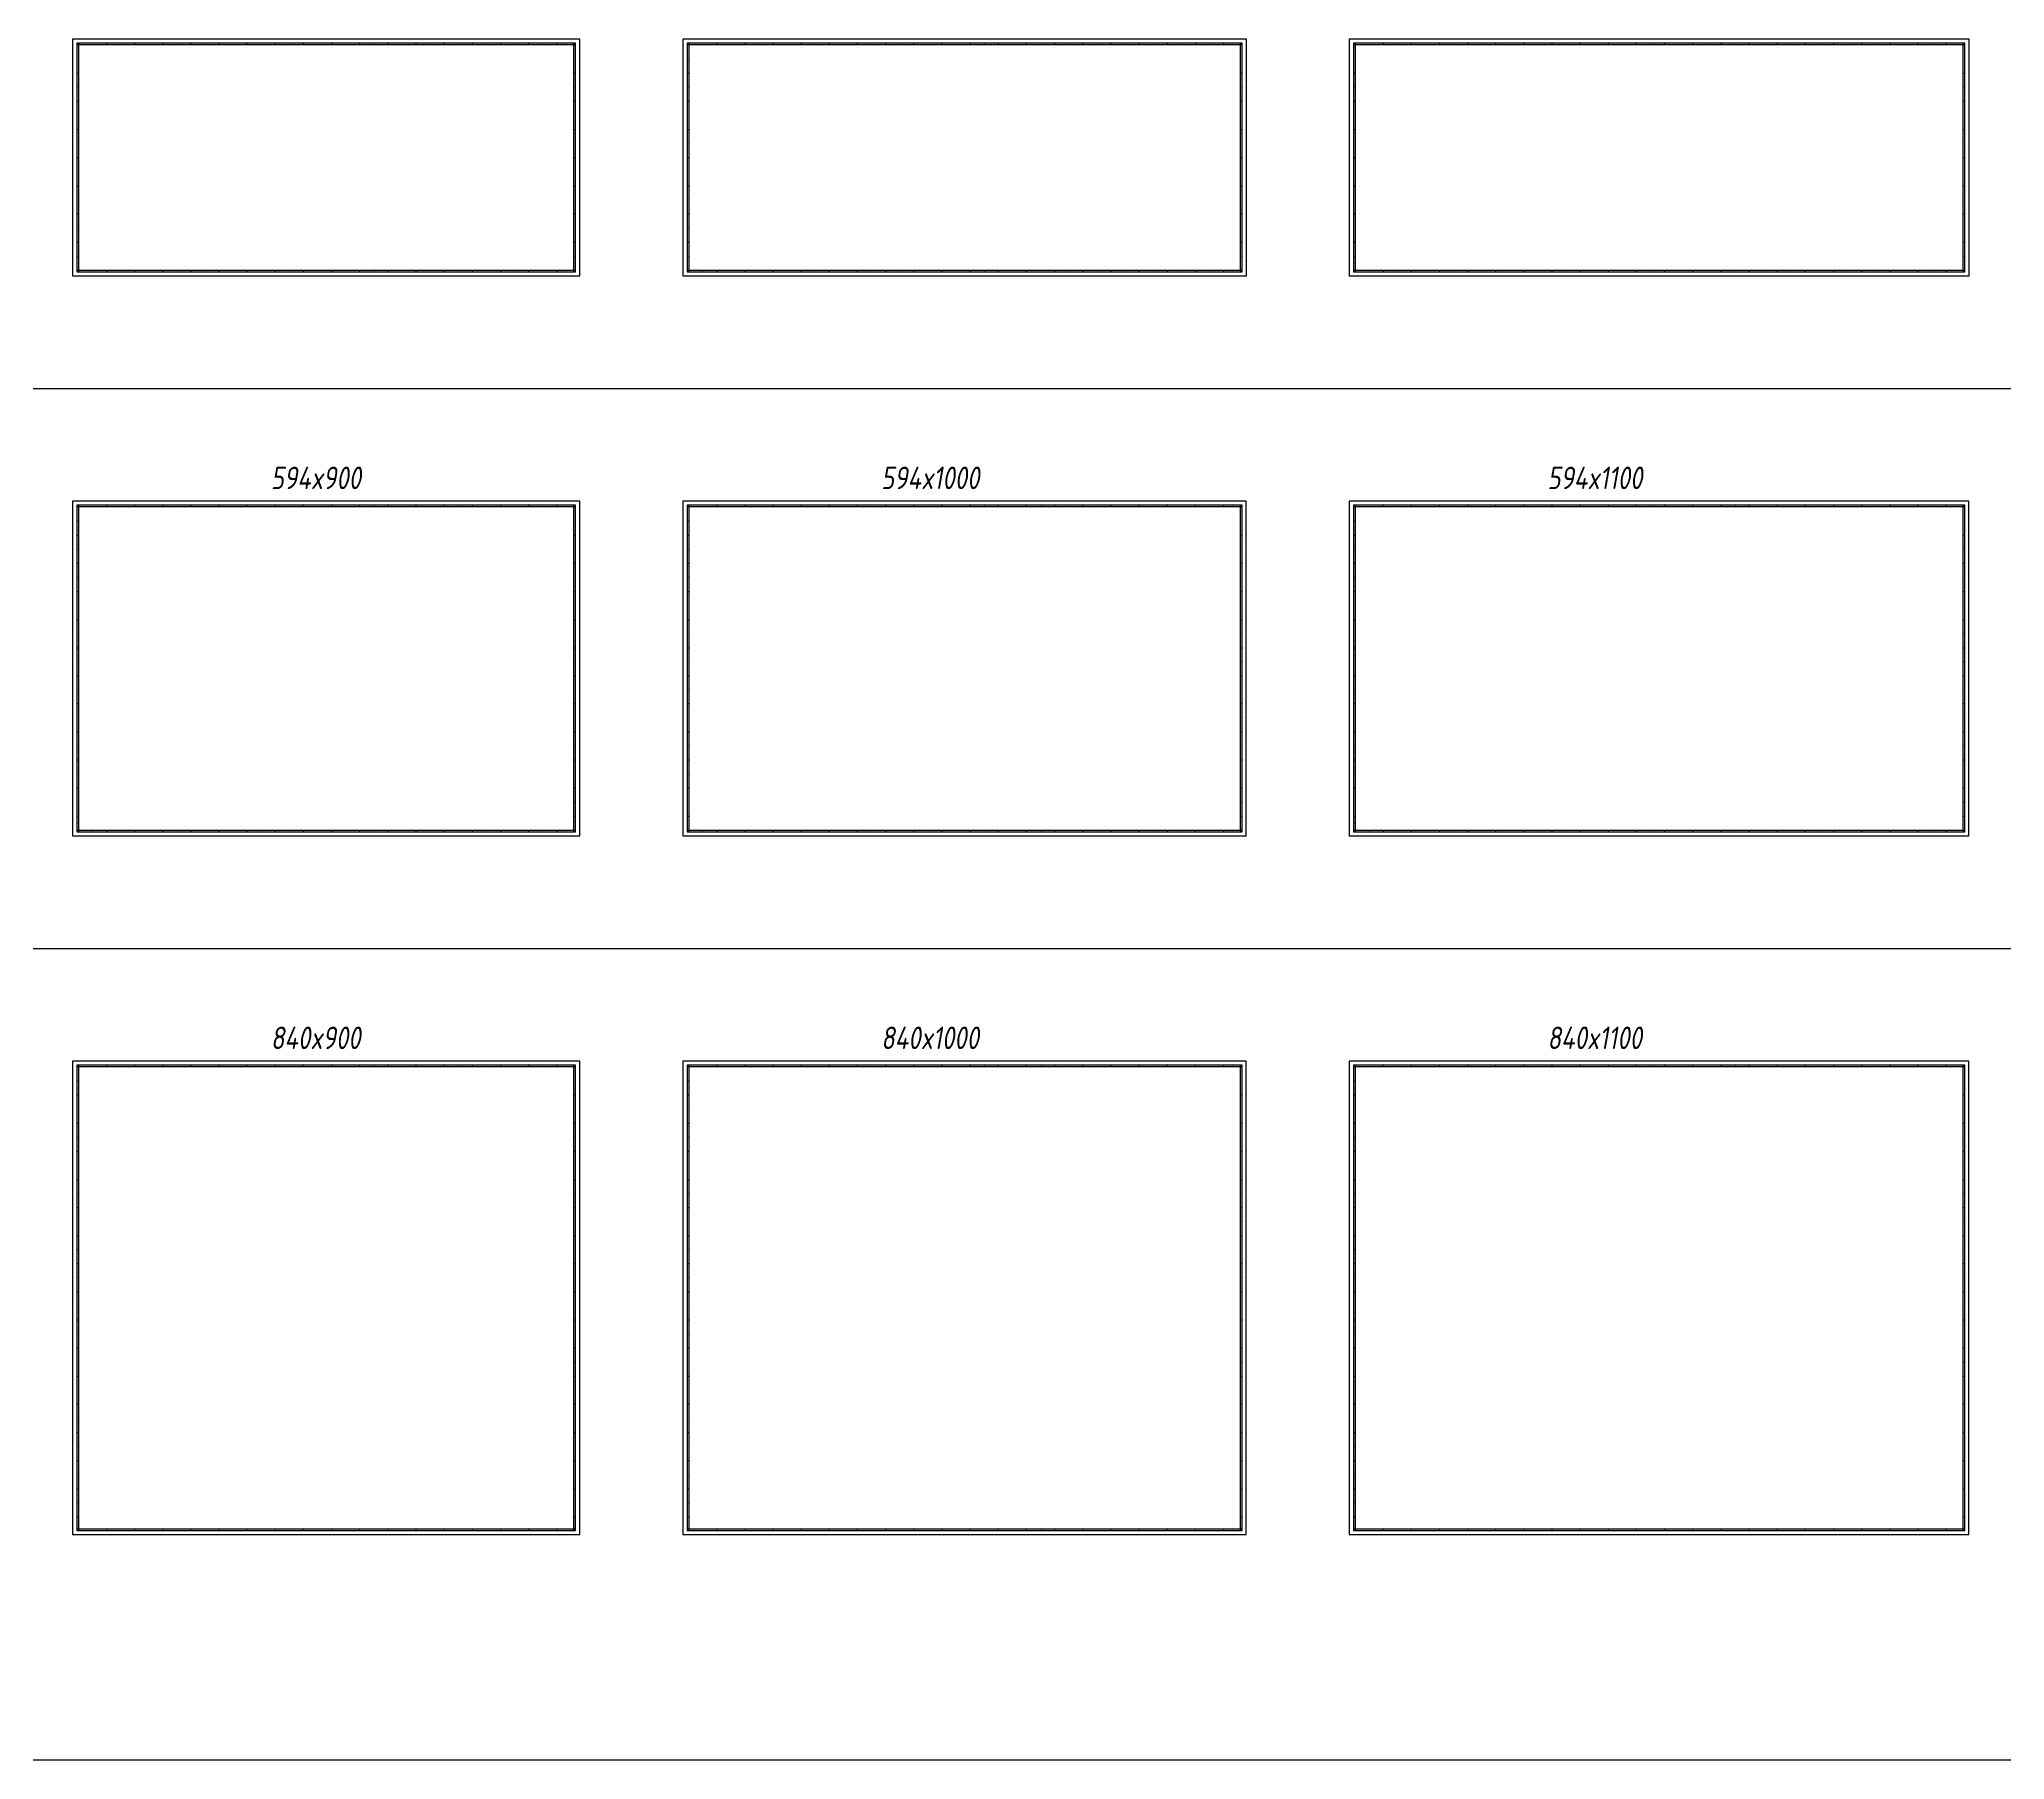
# Paper-space layout 'Layout1' of a CAD drawing. Extents: x 1062 to 21562, y 6 to 13651.
# Drawn here: x 7223 to 10712, y 8006 to 11060 of the extents above; entities that cross this region are included whole.
import ezdxf
from ezdxf.enums import TextEntityAlignment as Align

# ---------------------------------------------------------------- set-up
doc = ezdxf.new("R2010")
doc.units = 0
doc.header["$MEASUREMENT"] = 0
for name, color, linetype in [('FS_CIENKA', 4, 'Continuous'), ('FS_Opis', 6, 'Continuous'), ('FS_RAMKA', 7, 'Continuous')]:
    doc.layers.add(name, color=color, linetype=linetype)
doc.styles.add('KB 1_200', font='isocpeur.ttf', dxfattribs={"width": 0.8, "height": 48})
doc.styles.add('KB tabelka 21', font='isocpeur.ttf', dxfattribs={"height": 15})

# ---------------------------------------------------------------- blocks, each defined once
blk = doc.blocks.new('-RAMKA_420x900')
at = {"layer": 'FS_RAMKA', "color": 5}
for p, q in [((4425, 2015), (0, 2015)), ((15, 2030), (15, 0)), ((265, 2015), (265, 2030)), ((515, 2015), (515, 2030)), ((765, 2015), (765, 2030)), ((1015, 2015), (1015, 2030)), ((1262.5, 2015), (1262.5, 2030)), ((1512.5, 2015), (1512.5, 2030)), ((1762.5, 2015), (1762.5, 2030)), ((2012.5, 2015), (2012.5, 2030)), ((2262.5, 2015), (2262.5, 2030)), ((2512.5, 2015), (2512.5, 2030)), ((2762.5, 2015), (2762.5, 2030)), ((3012.5, 2015), (3012.5, 2030)), ((3262.5, 2015), (3262.5, 2030)), ((3512.5, 2015), (3512.5, 2030)), ((3762.5, 2015), (3762.5, 2030)), ((4012.5, 2015), (4012.5, 2030)), ((4262.5, 2015), (4262.5, 2030)), ((4410, 0), (4410, 2030)), ((0, 1765), (15, 1765)), ((4410, 1765), (4425, 1765)), ((0, 1515), (15, 1515)), ((4410, 1515), (4425, 1515)), ((0, 1265), (15, 1265)), ((4410, 1265), (4425, 1265)), ((0, 1015), (15, 1015)), ((4410, 1015), (4425, 1015)), ((0, 765), (15, 765)), ((4410, 765), (4425, 765)), ((0, 515), (15, 515)), ((4410, 515), (4425, 515)), ((0, 265), (15, 265)), ((4410, 265), (4425, 265)), ((0, 15), (4425, 15)), ((265, 0), (265, 15)), ((515, 0), (515, 15)), ((765, 0), (765, 15)), ((1015, 0), (1015, 15)), ((1262.5, 0), (1262.5, 15)), ((1512.5, 0), (1512.5, 15)), ((1762.5, 0), (1762.5, 15)), ((2012.5, 0), (2012.5, 15)), ((2262.5, 0), (2262.5, 15)), ((2512.5, 0), (2512.5, 15)), ((2762.5, 0), (2762.5, 15)), ((3012.5, 0), (3012.5, 15)), ((3262.5, 0), (3262.5, 15)), ((3512.5, 0), (3512.5, 15)), ((3762.5, 0), (3762.5, 15)), ((4012.5, 0), (4012.5, 15)), ((4262.5, 0), (4262.5, 15))]:
    blk.add_line(p, q, dxfattribs=at)
at = {"layer": 'FS_RAMKA'}
blk.add_lwpolyline([(-37.5, 2065), (-37.5, -35), (4462.5, -35), (4462.5, 2065)], close=True, dxfattribs=at)
at = {"layer": 'FS_RAMKA', "color": 5}
blk.add_lwpolyline([(0, 2030), (0, 0), (4425, 0), (4425, 2030)], close=True, dxfattribs=at)
at = {"layer": 'FS_RAMKA', "color": 5, "style": 'KB tabelka 21'}
for s, p in [('A', (140, 2022.5)), ('B', (390, 2022.5)), ('C', (640, 2022.5)), ('D', (890, 2022.5)), ('E', (1137.5, 2022.5)), ('F', (1387.5, 2022.5)), ('G', (1637.5, 2022.5)), ('H', (1887.5, 2022.5)), ('I', (2137.5, 2022.5)), ('J', (2387.5, 2022.5)), ('K', (2637.5, 2022.5)), ('L', (2887.5, 2022.5)), ('M', (3137.5, 2022.5)), ('N', (3387.5, 2022.5)), ('O', (3637.5, 2022.5)), ('P', (3887.5, 2022.5)), ('Q', (4137.5, 2022.5)), ('R', (4336.2, 2022.5)), ('1', (7.5, 1890)), ('1', (4417.5, 1890)), ('2', (7.5, 1640)), ('2', (4417.5, 1640)), ('3', (7.5, 1390)), ('3', (4417.5, 1390)), ('4', (7.5, 1140)), ('4', (4417.5, 1140)), ('5', (7.5, 890)), ('5', (4417.5, 890)), ('5', (7.5, 640)), ('6', (7.5, 640)), ('5', (4417.5, 640)), ('6', (4417.5, 640)), ('7', (7.5, 390)), ('7', (4417.5, 390)), ('8', (7.5, 140)), ('A', (140, 7.5)), ('B', (390, 7.5)), ('C', (640, 7.5)), ('D', (890, 7.5)), ('E', (1137.5, 7.5)), ('F', (1387.5, 7.5)), ('G', (1637.5, 7.5)), ('H', (1887.5, 7.5)), ('I', (2137.5, 7.5)), ('J', (2387.5, 7.5)), ('K', (2637.5, 7.5)), ('L', (2887.5, 7.5)), ('M', (3137.5, 7.5)), ('N', (3387.5, 7.5)), ('O', (3637.5, 7.5)), ('P', (3887.5, 7.5)), ('Q', (4137.5, 7.5)), ('R', (4336.2, 7.5)), ('8', (4417.5, 140))]:
    blk.add_text(s, height=8, dxfattribs=at).set_placement(p, align=Align.MIDDLE_CENTER)
blk = doc.blocks.new('-RAMKA_420x1000')
at = {"layer": 'FS_RAMKA', "color": 5}
for p, q in [((4925, 2015), (0, 2015)), ((15, 2030), (15, 0)), ((265, 2015), (265, 2030)), ((515, 2015), (515, 2030)), ((765, 2015), (765, 2030)), ((1015, 2015), (1015, 2030)), ((1262.5, 2015), (1262.5, 2030)), ((1512.5, 2015), (1512.5, 2030)), ((1762.5, 2015), (1762.5, 2030)), ((2012.5, 2015), (2012.5, 2030)), ((2262.5, 2015), (2262.5, 2030)), ((2512.5, 2015), (2512.5, 2030)), ((2762.5, 2015), (2762.5, 2030)), ((3012.5, 2015), (3012.5, 2030)), ((3262.5, 2015), (3262.5, 2030)), ((3512.5, 2015), (3512.5, 2030)), ((3762.5, 2015), (3762.5, 2030)), ((4012.5, 2015), (4012.5, 2030)), ((4262.5, 2015), (4262.5, 2030)), ((4512.5, 2015), (4512.5, 2030)), ((4762.5, 2015), (4762.5, 2030)), ((4910, 0), (4910, 2030)), ((0, 1765), (15, 1765)), ((4910, 1765), (4925, 1765)), ((0, 1515), (15, 1515)), ((4910, 1515), (4925, 1515)), ((0, 1265), (15, 1265)), ((4910, 1265), (4925, 1265)), ((0, 1015), (15, 1015)), ((4910, 1015), (4925, 1015)), ((0, 765), (15, 765)), ((4910, 765), (4925, 765)), ((0, 515), (15, 515)), ((4910, 515), (4925, 515)), ((0, 265), (15, 265)), ((4910, 265), (4925, 265)), ((0, 15), (4925, 15)), ((265, 0), (265, 15)), ((515, 0), (515, 15)), ((765, 0), (765, 15)), ((1015, 0), (1015, 15)), ((1262.5, 0), (1262.5, 15)), ((1512.5, 0), (1512.5, 15)), ((1762.5, 0), (1762.5, 15)), ((2012.5, 0), (2012.5, 15)), ((2262.5, 0), (2262.5, 15)), ((2512.5, 0), (2512.5, 15)), ((2762.5, 0), (2762.5, 15)), ((3012.5, 0), (3012.5, 15)), ((3262.5, 0), (3262.5, 15)), ((3512.5, 0), (3512.5, 15)), ((3762.5, 0), (3762.5, 15)), ((4012.5, 0), (4012.5, 15)), ((4262.5, 0), (4262.5, 15)), ((4512.5, 0), (4512.5, 15)), ((4762.5, 0), (4762.5, 15))]:
    blk.add_line(p, q, dxfattribs=at)
at = {"layer": 'FS_RAMKA'}
blk.add_lwpolyline([(-37.5, 2065), (-37.5, -35), (4962.5, -35), (4962.5, 2065)], close=True, dxfattribs=at)
at = {"layer": 'FS_RAMKA', "color": 5}
blk.add_lwpolyline([(0, 2030), (0, 0), (4925, 0), (4925, 2030)], close=True, dxfattribs=at)
at = {"layer": 'FS_RAMKA', "color": 5, "style": 'KB tabelka 21'}
for s, p in [('A', (140, 2022.5)), ('B', (390, 2022.5)), ('C', (640, 2022.5)), ('D', (890, 2022.5)), ('E', (1137.5, 2022.5)), ('F', (1387.5, 2022.5)), ('G', (1637.5, 2022.5)), ('H', (1887.5, 2022.5)), ('I', (2137.5, 2022.5)), ('J', (2387.5, 2022.5)), ('K', (2637.5, 2022.5)), ('L', (2887.5, 2022.5)), ('M', (3137.5, 2022.5)), ('N', (3387.5, 2022.5)), ('O', (3637.5, 2022.5)), ('P', (3887.5, 2022.5)), ('Q', (4137.5, 2022.5)), ('R', (4387.5, 2022.5)), ('S', (4637.5, 2022.5)), ('T', (4836.2, 2022.5)), ('1', (7.5, 1890)), ('1', (4917.5, 1890)), ('2', (7.5, 1640)), ('2', (4917.5, 1640)), ('3', (7.5, 1390)), ('3', (4917.5, 1390)), ('4', (7.5, 1140)), ('4', (4917.5, 1140)), ('5', (7.5, 890)), ('5', (4917.5, 890)), ('5', (7.5, 640)), ('6', (7.5, 640)), ('5', (4917.5, 640)), ('6', (4917.5, 640)), ('7', (7.5, 390)), ('7', (4917.5, 390)), ('8', (7.5, 140)), ('A', (140, 7.5)), ('B', (390, 7.5)), ('C', (640, 7.5)), ('D', (890, 7.5)), ('E', (1137.5, 7.5)), ('F', (1387.5, 7.5)), ('G', (1637.5, 7.5)), ('H', (1887.5, 7.5)), ('I', (2137.5, 7.5)), ('J', (2387.5, 7.5)), ('K', (2637.5, 7.5)), ('L', (2887.5, 7.5)), ('M', (3137.5, 7.5)), ('N', (3387.5, 7.5)), ('O', (3637.5, 7.5)), ('P', (3887.5, 7.5)), ('Q', (4137.5, 7.5)), ('R', (4387.5, 7.5)), ('S', (4637.5, 7.5)), ('T', (4836.2, 7.5)), ('8', (4917.5, 140))]:
    blk.add_text(s, height=8, dxfattribs=at).set_placement(p, align=Align.MIDDLE_CENTER)
blk = doc.blocks.new('-RAMKA_420x1100')
at = {"layer": 'FS_RAMKA', "color": 5}
for p, q in [((5425, 2015), (0, 2015)), ((15, 2030), (15, 0)), ((265, 2015), (265, 2030)), ((515, 2015), (515, 2030)), ((765, 2015), (765, 2030)), ((1015, 2015), (1015, 2030)), ((1262.5, 2015), (1262.5, 2030)), ((1512.5, 2015), (1512.5, 2030)), ((1762.5, 2015), (1762.5, 2030)), ((2012.5, 2015), (2012.5, 2030)), ((2262.5, 2015), (2262.5, 2030)), ((2512.5, 2015), (2512.5, 2030)), ((2762.5, 2015), (2762.5, 2030)), ((3012.5, 2015), (3012.5, 2030)), ((3262.5, 2015), (3262.5, 2030)), ((3512.5, 2015), (3512.5, 2030)), ((3762.5, 2015), (3762.5, 2030)), ((4012.5, 2015), (4012.5, 2030)), ((4262.5, 2015), (4262.5, 2030)), ((4512.5, 2015), (4512.5, 2030)), ((4762.5, 2015), (4762.5, 2030)), ((5012.5, 2015), (5012.5, 2030)), ((5262.5, 2015), (5262.5, 2030)), ((5410, 0), (5410, 2030)), ((0, 1765), (15, 1765)), ((5410, 1765), (5425, 1765)), ((0, 1515), (15, 1515)), ((5410, 1515), (5425, 1515)), ((0, 1265), (15, 1265)), ((5410, 1265), (5425, 1265)), ((0, 1015), (15, 1015)), ((5410, 1015), (5425, 1015)), ((0, 765), (15, 765)), ((5410, 765), (5425, 765)), ((0, 515), (15, 515)), ((5410, 515), (5425, 515)), ((0, 265), (15, 265)), ((5410, 265), (5425, 265)), ((0, 15), (5425, 15)), ((265, 0), (265, 15)), ((515, 0), (515, 15)), ((765, 0), (765, 15)), ((1015, 0), (1015, 15)), ((1262.5, 0), (1262.5, 15)), ((1512.5, 0), (1512.5, 15)), ((1762.5, 0), (1762.5, 15)), ((2012.5, 0), (2012.5, 15)), ((2262.5, 0), (2262.5, 15)), ((2512.5, 0), (2512.5, 15)), ((2762.5, 0), (2762.5, 15)), ((3012.5, 0), (3012.5, 15)), ((3262.5, 0), (3262.5, 15)), ((3512.5, 0), (3512.5, 15)), ((3762.5, 0), (3762.5, 15)), ((4012.5, 0), (4012.5, 15)), ((4262.5, 0), (4262.5, 15)), ((4512.5, 0), (4512.5, 15)), ((4762.5, 0), (4762.5, 15)), ((5012.5, 0), (5012.5, 15)), ((5262.5, 0), (5262.5, 15))]:
    blk.add_line(p, q, dxfattribs=at)
at = {"layer": 'FS_RAMKA'}
blk.add_lwpolyline([(-37.5, 2065), (-37.5, -35), (5462.5, -35), (5462.5, 2065)], close=True, dxfattribs=at)
at = {"layer": 'FS_RAMKA', "color": 5}
blk.add_lwpolyline([(0, 2030), (0, 0), (5425, 0), (5425, 2030)], close=True, dxfattribs=at)
at = {"layer": 'FS_RAMKA', "color": 5, "style": 'KB tabelka 21'}
for s, p in [('A', (140, 2022.5)), ('B', (390, 2022.5)), ('C', (640, 2022.5)), ('D', (890, 2022.5)), ('E', (1137.5, 2022.5)), ('F', (1387.5, 2022.5)), ('G', (1637.5, 2022.5)), ('H', (1887.5, 2022.5)), ('I', (2137.5, 2022.5)), ('J', (2387.5, 2022.5)), ('K', (2637.5, 2022.5)), ('L', (2887.5, 2022.5)), ('M', (3137.5, 2022.5)), ('N', (3387.5, 2022.5)), ('O', (3637.5, 2022.5)), ('P', (3887.5, 2022.5)), ('Q', (4137.5, 2022.5)), ('R', (4387.5, 2022.5)), ('S', (4637.5, 2022.5)), ('T', (4887.5, 2022.5)), ('U', (5137.5, 2022.5)), ('V', (5336.2, 2022.5)), ('1', (7.5, 1890)), ('1', (5417.5, 1890)), ('2', (7.5, 1640)), ('2', (5417.5, 1640)), ('3', (7.5, 1390)), ('3', (5417.5, 1390)), ('4', (7.5, 1140)), ('4', (5417.5, 1140)), ('5', (7.5, 890)), ('5', (5417.5, 890)), ('5', (7.5, 640)), ('6', (7.5, 640)), ('5', (5417.5, 640)), ('6', (5417.5, 640)), ('7', (7.5, 390)), ('7', (5417.5, 390)), ('8', (7.5, 140)), ('A', (140, 7.5)), ('B', (390, 7.5)), ('C', (640, 7.5)), ('D', (890, 7.5)), ('E', (1137.5, 7.5)), ('F', (1387.5, 7.5)), ('G', (1637.5, 7.5)), ('H', (1887.5, 7.5)), ('I', (2137.5, 7.5)), ('J', (2387.5, 7.5)), ('K', (2637.5, 7.5)), ('L', (2887.5, 7.5)), ('M', (3137.5, 7.5)), ('N', (3387.5, 7.5)), ('O', (3637.5, 7.5)), ('P', (3887.5, 7.5)), ('Q', (4137.5, 7.5)), ('R', (4387.5, 7.5)), ('S', (4637.5, 7.5)), ('T', (4887.5, 7.5)), ('U', (5137.5, 7.5)), ('V', (5336.2, 7.5)), ('8', (5417.5, 140))]:
    blk.add_text(s, height=8, dxfattribs=at).set_placement(p, align=Align.MIDDLE_CENTER)
blk = doc.blocks.new('-RAMKA_594x900')
at = {"layer": 'FS_RAMKA', "color": 5}
for p, q in [((4425, 2885), (0, 2885)), ((15, 2900), (15, 0)), ((265, 2885), (265, 2900)), ((515, 2885), (515, 2900)), ((765, 2885), (765, 2900)), ((1015, 2885), (1015, 2900)), ((1262, 2885), (1262, 2900)), ((1512, 2885), (1512, 2900)), ((1762, 2885), (1762, 2900)), ((2012, 2885), (2012, 2900)), ((2262, 2885), (2262, 2900)), ((2512, 2885), (2512, 2900)), ((2762, 2885), (2762, 2900)), ((3012, 2885), (3012, 2900)), ((3262, 2885), (3262, 2900)), ((3512, 2885), (3512, 2900)), ((3762, 2885), (3762, 2900)), ((4012, 2885), (4012, 2900)), ((4262, 2885), (4262, 2900)), ((4410, 0), (4410, 2900)), ((0, 2635), (15, 2635)), ((4410, 2635), (4425, 2635)), ((0, 2385), (15, 2385)), ((4410, 2385), (4425, 2385)), ((0, 2135), (15, 2135)), ((4410, 2135), (4425, 2135)), ((0, 1885), (15, 1885)), ((4410, 1885), (4425, 1885)), ((0, 1635), (15, 1635)), ((4410, 1635), (4425, 1635)), ((0, 1385), (15, 1385)), ((4410, 1385), (4425, 1385)), ((0, 1139), (15, 1139)), ((4410, 1139), (4425, 1139)), ((0, 889), (15, 889)), ((4410, 889), (4425, 889)), ((0, 639), (15, 639)), ((4410, 639), (4425, 639)), ((0, 389), (15, 389)), ((4410, 389), (4425, 389)), ((0, 139), (15, 139)), ((0, 15), (4425, 15)), ((265, 0), (265, 15)), ((515, 0), (515, 15)), ((765, 0), (765, 15)), ((1015, 0), (1015, 15)), ((1262, 0), (1262, 15)), ((1512, 0), (1512, 15)), ((1762, 0), (1762, 15)), ((2012, 0), (2012, 15)), ((2262, 0), (2262, 15)), ((2512, 0), (2512, 15)), ((2762, 0), (2762, 15)), ((3012, 0), (3012, 15)), ((3262, 0), (3262, 15)), ((3512, 0), (3512, 15)), ((3762, 0), (3762, 15)), ((4012, 0), (4012, 15)), ((4262, 0), (4262, 15)), ((4410, 139), (4425, 139))]:
    blk.add_line(p, q, dxfattribs=at)
at = {"layer": 'FS_RAMKA'}
blk.add_lwpolyline([(-38, 2935), (-38, -35), (4463, -35), (4463, 2935)], close=True, dxfattribs=at)
at = {"layer": 'FS_RAMKA', "color": 5}
blk.add_lwpolyline([(0, 2900), (0, 0), (4425, 0), (4425, 2900)], close=True, dxfattribs=at)
at = {"layer": 'FS_RAMKA', "color": 5, "style": 'KB tabelka 21'}
for s, p in [('A', (140, 2892)), ('B', (390, 2892)), ('C', (640, 2892)), ('D', (890, 2892)), ('E', (1138, 2892)), ('F', (1388, 2892)), ('G', (1638, 2892)), ('H', (1888, 2892)), ('I', (2138, 2892)), ('J', (2388, 2892)), ('K', (2638, 2892)), ('L', (2888, 2892)), ('M', (3138, 2892)), ('N', (3388, 2892)), ('O', (3638, 2892)), ('P', (3888, 2892)), ('Q', (4138, 2892)), ('R', (4336, 2892)), ('1', (8, 2760)), ('1', (4418, 2760)), ('2', (8, 2510)), ('2', (4418, 2510)), ('3', (8, 2260)), ('3', (4418, 2260)), ('4', (8, 2010)), ('4', (4418, 2010)), ('5', (8, 1760)), ('5', (4418, 1760)), ('5', (8, 1510)), ('6', (8, 1510)), ('5', (4418, 1510)), ('6', (4418, 1510)), ('7', (8, 1260)), ('7', (4418, 1260)), ('8', (8, 1014)), ('8', (4418, 1014)), ('9', (8, 764)), ('9', (4418, 764)), ('10', (8, 514)), ('10', (4418, 514)), ('11', (8, 264)), ('11', (4418, 264)), ('12', (8, 77)), ('A', (140, 8)), ('B', (390, 8)), ('C', (640, 8)), ('D', (890, 8)), ('E', (1138, 8)), ('F', (1388, 8)), ('G', (1638, 8)), ('H', (1888, 8)), ('I', (2138, 8)), ('J', (2388, 8)), ('K', (2638, 8)), ('L', (2888, 8)), ('M', (3138, 8)), ('N', (3388, 8)), ('O', (3638, 8)), ('P', (3888, 8)), ('Q', (4138, 8)), ('R', (4336, 8)), ('12', (4418, 77))]:
    blk.add_text(s, height=8, dxfattribs=at).set_placement(p, align=Align.MIDDLE_CENTER)
blk = doc.blocks.new('-RAMKA_594x1000')
at = {"layer": 'FS_RAMKA', "color": 5}
for p, q in [((4925, 2885), (0, 2885)), ((15, 2900), (15, 0)), ((265, 2885), (265, 2900)), ((515, 2885), (515, 2900)), ((765, 2885), (765, 2900)), ((1015, 2885), (1015, 2900)), ((1262, 2885), (1262, 2900)), ((1512, 2885), (1512, 2900)), ((1762, 2885), (1762, 2900)), ((2012, 2885), (2012, 2900)), ((2262, 2885), (2262, 2900)), ((2512, 2885), (2512, 2900)), ((2762, 2885), (2762, 2900)), ((3012, 2885), (3012, 2900)), ((3262, 2885), (3262, 2900)), ((3512, 2885), (3512, 2900)), ((3762, 2885), (3762, 2900)), ((4012, 2885), (4012, 2900)), ((4262, 2885), (4262, 2900)), ((4512, 2885), (4512, 2900)), ((4762, 2885), (4762, 2900)), ((4910, 0), (4910, 2900)), ((0, 2635), (15, 2635)), ((4910, 2635), (4925, 2635)), ((0, 2385), (15, 2385)), ((4910, 2385), (4925, 2385)), ((0, 2135), (15, 2135)), ((4910, 2135), (4925, 2135)), ((0, 1885), (15, 1885)), ((4910, 1885), (4925, 1885)), ((0, 1635), (15, 1635)), ((4910, 1635), (4925, 1635)), ((0, 1385), (15, 1385)), ((4910, 1385), (4925, 1385)), ((0, 1139), (15, 1139)), ((4910, 1139), (4925, 1139)), ((0, 889), (15, 889)), ((4910, 889), (4925, 889)), ((0, 639), (15, 639)), ((4910, 639), (4925, 639)), ((0, 389), (15, 389)), ((4910, 389), (4925, 389)), ((0, 139), (15, 139)), ((0, 15), (4925, 15)), ((265, 0), (265, 15)), ((515, 0), (515, 15)), ((765, 0), (765, 15)), ((1015, 0), (1015, 15)), ((1262, 0), (1262, 15)), ((1512, 0), (1512, 15)), ((1762, 0), (1762, 15)), ((2012, 0), (2012, 15)), ((2262, 0), (2262, 15)), ((2512, 0), (2512, 15)), ((2762, 0), (2762, 15)), ((3012, 0), (3012, 15)), ((3262, 0), (3262, 15)), ((3512, 0), (3512, 15)), ((3762, 0), (3762, 15)), ((4012, 0), (4012, 15)), ((4262, 0), (4262, 15)), ((4512, 0), (4512, 15)), ((4762, 0), (4762, 15)), ((4910, 139), (4925, 139))]:
    blk.add_line(p, q, dxfattribs=at)
at = {"layer": 'FS_RAMKA'}
blk.add_lwpolyline([(-38, 2935), (-38, -35), (4962, -35), (4962, 2935)], close=True, dxfattribs=at)
at = {"layer": 'FS_RAMKA', "color": 5}
blk.add_lwpolyline([(0, 2900), (0, 0), (4925, 0), (4925, 2900)], close=True, dxfattribs=at)
at = {"layer": 'FS_RAMKA', "color": 5, "style": 'KB tabelka 21'}
for s, p in [('A', (140, 2892)), ('B', (390, 2892)), ('C', (640, 2892)), ('D', (890, 2892)), ('E', (1138, 2892)), ('F', (1388, 2892)), ('G', (1638, 2892)), ('H', (1888, 2892)), ('I', (2138, 2892)), ('J', (2388, 2892)), ('K', (2638, 2892)), ('L', (2888, 2892)), ('M', (3138, 2892)), ('N', (3388, 2892)), ('O', (3638, 2892)), ('P', (3888, 2892)), ('Q', (4138, 2892)), ('R', (4388, 2892)), ('S', (4638, 2892)), ('T', (4836, 2892)), ('1', (8, 2760)), ('1', (4918, 2760)), ('2', (8, 2510)), ('2', (4918, 2510)), ('3', (8, 2260)), ('3', (4918, 2260)), ('4', (8, 2010)), ('4', (4918, 2010)), ('5', (8, 1760)), ('5', (4918, 1760)), ('5', (8, 1510)), ('6', (8, 1510)), ('5', (4918, 1510)), ('6', (4918, 1510)), ('7', (8, 1260)), ('7', (4918, 1260)), ('8', (8, 1014)), ('8', (4918, 1014)), ('9', (8, 764)), ('9', (4918, 764)), ('10', (8, 514)), ('10', (4918, 514)), ('11', (8, 264)), ('11', (4918, 264)), ('12', (8, 77)), ('A', (140, 8)), ('B', (390, 8)), ('C', (640, 8)), ('D', (890, 8)), ('E', (1138, 8)), ('F', (1388, 8)), ('G', (1638, 8)), ('H', (1888, 8)), ('I', (2138, 8)), ('J', (2388, 8)), ('K', (2638, 8)), ('L', (2888, 8)), ('M', (3138, 8)), ('N', (3388, 8)), ('O', (3638, 8)), ('P', (3888, 8)), ('Q', (4138, 8)), ('R', (4388, 8)), ('S', (4638, 8)), ('T', (4836, 8)), ('12', (4918, 77))]:
    blk.add_text(s, height=8, dxfattribs=at).set_placement(p, align=Align.MIDDLE_CENTER)
blk = doc.blocks.new('-RAMKA_594x1100')
at = {"layer": 'FS_RAMKA', "color": 5}
for p, q in [((5425, 2885), (0, 2885)), ((15, 2900), (15, 0)), ((265, 2885), (265, 2900)), ((515, 2885), (515, 2900)), ((765, 2885), (765, 2900)), ((1015, 2885), (1015, 2900)), ((1262, 2885), (1262, 2900)), ((1512, 2885), (1512, 2900)), ((1762, 2885), (1762, 2900)), ((2012, 2885), (2012, 2900)), ((2262, 2885), (2262, 2900)), ((2512, 2885), (2512, 2900)), ((2762, 2885), (2762, 2900)), ((3012, 2885), (3012, 2900)), ((3262, 2885), (3262, 2900)), ((3512, 2885), (3512, 2900)), ((3762, 2885), (3762, 2900)), ((4012, 2885), (4012, 2900)), ((4262, 2885), (4262, 2900)), ((4512, 2885), (4512, 2900)), ((4762, 2885), (4762, 2900)), ((5012, 2885), (5012, 2900)), ((5262, 2885), (5262, 2900)), ((5410, 0), (5410, 2900)), ((0, 2635), (15, 2635)), ((5410, 2635), (5425, 2635)), ((0, 2385), (15, 2385)), ((5410, 2385), (5425, 2385)), ((0, 2135), (15, 2135)), ((5410, 2135), (5425, 2135)), ((0, 1885), (15, 1885)), ((5410, 1885), (5425, 1885)), ((0, 1635), (15, 1635)), ((5410, 1635), (5425, 1635)), ((0, 1385), (15, 1385)), ((5410, 1385), (5425, 1385)), ((0, 1139), (15, 1139)), ((5410, 1139), (5425, 1139)), ((0, 889), (15, 889)), ((5410, 889), (5425, 889)), ((0, 639), (15, 639)), ((5410, 639), (5425, 639)), ((0, 389), (15, 389)), ((5410, 389), (5425, 389)), ((0, 139), (15, 139)), ((0, 15), (5425, 15)), ((265, 0), (265, 15)), ((515, 0), (515, 15)), ((765, 0), (765, 15)), ((1015, 0), (1015, 15)), ((1262, 0), (1262, 15)), ((1512, 0), (1512, 15)), ((1762, 0), (1762, 15)), ((2012, 0), (2012, 15)), ((2262, 0), (2262, 15)), ((2512, 0), (2512, 15)), ((2762, 0), (2762, 15)), ((3012, 0), (3012, 15)), ((3262, 0), (3262, 15)), ((3512, 0), (3512, 15)), ((3762, 0), (3762, 15)), ((4012, 0), (4012, 15)), ((4262, 0), (4262, 15)), ((4512, 0), (4512, 15)), ((4762, 0), (4762, 15)), ((5012, 0), (5012, 15)), ((5262, 0), (5262, 15)), ((5410, 139), (5425, 139))]:
    blk.add_line(p, q, dxfattribs=at)
at = {"layer": 'FS_RAMKA'}
blk.add_lwpolyline([(-38, 2935), (-38, -35), (5462, -35), (5462, 2935)], close=True, dxfattribs=at)
at = {"layer": 'FS_RAMKA', "color": 5}
blk.add_lwpolyline([(0, 2900), (0, 0), (5425, 0), (5425, 2900)], close=True, dxfattribs=at)
at = {"layer": 'FS_RAMKA', "color": 5, "style": 'KB tabelka 21'}
for s, p in [('A', (140, 2892)), ('B', (390, 2892)), ('C', (640, 2892)), ('D', (890, 2892)), ('E', (1138, 2892)), ('F', (1388, 2892)), ('G', (1638, 2892)), ('H', (1888, 2892)), ('I', (2138, 2892)), ('J', (2388, 2892)), ('K', (2638, 2892)), ('L', (2888, 2892)), ('M', (3138, 2892)), ('N', (3388, 2892)), ('O', (3638, 2892)), ('P', (3888, 2892)), ('Q', (4138, 2892)), ('R', (4388, 2892)), ('S', (4638, 2892)), ('T', (4888, 2892)), ('U', (5138, 2892)), ('V', (5336, 2892)), ('1', (8, 2760)), ('1', (5418, 2760)), ('2', (8, 2510)), ('2', (5418, 2510)), ('3', (8, 2260)), ('3', (5418, 2260)), ('4', (8, 2010)), ('4', (5418, 2010)), ('5', (8, 1760)), ('5', (5418, 1760)), ('5', (8, 1510)), ('6', (8, 1510)), ('5', (5418, 1510)), ('6', (5418, 1510)), ('7', (8, 1260)), ('7', (5418, 1260)), ('8', (8, 1014)), ('8', (5418, 1014)), ('9', (8, 764)), ('9', (5418, 764)), ('10', (8, 514)), ('10', (5418, 514)), ('11', (8, 264)), ('11', (5418, 264)), ('12', (8, 77)), ('A', (140, 8)), ('B', (390, 8)), ('C', (640, 8)), ('D', (890, 8)), ('E', (1138, 8)), ('F', (1388, 8)), ('G', (1638, 8)), ('H', (1888, 8)), ('I', (2138, 8)), ('J', (2388, 8)), ('K', (2638, 8)), ('L', (2888, 8)), ('M', (3138, 8)), ('N', (3388, 8)), ('O', (3638, 8)), ('P', (3888, 8)), ('Q', (4138, 8)), ('R', (4388, 8)), ('S', (4638, 8)), ('T', (4888, 8)), ('U', (5138, 8)), ('V', (5336, 8)), ('12', (5418, 77))]:
    blk.add_text(s, height=8, dxfattribs=at).set_placement(p, align=Align.MIDDLE_CENTER)
blk = doc.blocks.new('-RAMKA_840x900')
at = {"layer": 'FS_RAMKA', "color": 5}
for p, q in [((4425, 4115), (0, 4115)), ((15, 4130), (15, 0)), ((265, 4115), (265, 4130)), ((515, 4115), (515, 4130)), ((765, 4115), (765, 4130)), ((1015, 4115), (1015, 4130)), ((1262, 4115), (1262, 4130)), ((1512, 4115), (1512, 4130)), ((1762, 4115), (1762, 4130)), ((2012, 4115), (2012, 4130)), ((2262, 4115), (2262, 4130)), ((2512, 4115), (2512, 4130)), ((2762, 4115), (2762, 4130)), ((3012, 4115), (3012, 4130)), ((3262, 4115), (3262, 4130)), ((3512, 4115), (3512, 4130)), ((3762, 4115), (3762, 4130)), ((4012, 4115), (4012, 4130)), ((4262, 4115), (4262, 4130)), ((4410, 0), (4410, 4130)), ((0, 3865), (15, 3865)), ((4410, 3865), (4425, 3865)), ((0, 3615), (15, 3615)), ((4410, 3615), (4425, 3615)), ((0, 3365), (15, 3365)), ((4410, 3365), (4425, 3365)), ((0, 3115), (15, 3115)), ((4410, 3115), (4425, 3115)), ((0, 2865), (15, 2865)), ((4410, 2865), (4425, 2865)), ((0, 2615), (15, 2615)), ((4410, 2615), (4425, 2615)), ((0, 2369), (15, 2369)), ((4410, 2369), (4425, 2369)), ((0, 2119), (15, 2119)), ((4410, 2119), (4425, 2119)), ((0, 1869), (15, 1869)), ((4410, 1869), (4425, 1869)), ((0, 1619), (15, 1619)), ((4410, 1619), (4425, 1619)), ((0, 1369), (15, 1369)), ((4410, 1369), (4425, 1369)), ((0, 1119), (15, 1119)), ((4410, 1119), (4425, 1119)), ((0, 869), (15, 869)), ((4410, 869), (4425, 869)), ((0, 619), (15, 619)), ((4410, 619), (4425, 619)), ((0, 369), (15, 369)), ((4410, 369), (4425, 369)), ((0, 119), (15, 119)), ((0, 15), (4425, 15)), ((265, 0), (265, 15)), ((515, 0), (515, 15)), ((765, 0), (765, 15)), ((1015, 0), (1015, 15)), ((1262, 0), (1262, 15)), ((1512, 0), (1512, 15)), ((1762, 0), (1762, 15)), ((2012, 0), (2012, 15)), ((2262, 0), (2262, 15)), ((2512, 0), (2512, 15)), ((2762, 0), (2762, 15)), ((3012, 0), (3012, 15)), ((3262, 0), (3262, 15)), ((3512, 0), (3512, 15)), ((3762, 0), (3762, 15)), ((4012, 0), (4012, 15)), ((4262, 0), (4262, 15)), ((4410, 119), (4425, 119))]:
    blk.add_line(p, q, dxfattribs=at)
at = {"layer": 'FS_RAMKA'}
blk.add_lwpolyline([(-38, 4165), (-38, -35), (4463, -35), (4463, 4165)], close=True, dxfattribs=at)
at = {"layer": 'FS_RAMKA', "color": 5}
blk.add_lwpolyline([(0, 4130), (0, 0), (4425, 0), (4425, 4130)], close=True, dxfattribs=at)
at = {"layer": 'FS_RAMKA', "color": 5, "style": 'KB tabelka 21'}
for s, p in [('A', (140, 4122)), ('B', (390, 4122)), ('C', (640, 4122)), ('D', (890, 4122)), ('E', (1138, 4122)), ('F', (1388, 4122)), ('G', (1638, 4122)), ('H', (1888, 4122)), ('I', (2138, 4122)), ('J', (2388, 4122)), ('K', (2638, 4122)), ('L', (2888, 4122)), ('M', (3138, 4122)), ('N', (3388, 4122)), ('O', (3638, 4122)), ('P', (3888, 4122)), ('Q', (4138, 4122)), ('R', (4336, 4122)), ('1', (8, 3990)), ('1', (4418, 3990)), ('2', (8, 3740)), ('2', (4418, 3740)), ('3', (8, 3490)), ('3', (4418, 3490)), ('4', (8, 3240)), ('4', (4418, 3240)), ('5', (8, 2990)), ('5', (4418, 2990)), ('5', (8, 2740)), ('6', (8, 2740)), ('5', (4418, 2740)), ('6', (4418, 2740)), ('7', (8, 2490)), ('7', (4418, 2490)), ('8', (8, 2244)), ('8', (4418, 2244)), ('9', (8, 1994)), ('9', (4418, 1994)), ('10', (8, 1744)), ('10', (4418, 1744)), ('11', (8, 1494)), ('11', (4418, 1494)), ('12', (8, 1244)), ('12', (4418, 1244)), ('13', (8, 994)), ('13', (4418, 994)), ('14', (8, 744)), ('14', (4418, 744)), ('15', (8, 494)), ('15', (4418, 494)), ('16', (8, 244)), ('16', (4418, 244)), ('17', (8, 67)), ('A', (140, 8)), ('B', (390, 8)), ('C', (640, 8)), ('D', (890, 8)), ('E', (1138, 8)), ('F', (1388, 8)), ('G', (1638, 8)), ('H', (1888, 8)), ('I', (2138, 8)), ('J', (2388, 8)), ('K', (2638, 8)), ('L', (2888, 8)), ('M', (3138, 8)), ('N', (3388, 8)), ('O', (3638, 8)), ('P', (3888, 8)), ('Q', (4138, 8)), ('R', (4336, 8)), ('17', (4418, 67))]:
    blk.add_text(s, height=8, dxfattribs=at).set_placement(p, align=Align.MIDDLE_CENTER)
blk = doc.blocks.new('-RAMKA_840x1000')
at = {"layer": 'FS_RAMKA', "color": 5}
for p, q in [((4925, 4115), (0, 4115)), ((15, 4130), (15, 0)), ((265, 4115), (265, 4130)), ((515, 4115), (515, 4130)), ((765, 4115), (765, 4130)), ((1015, 4115), (1015, 4130)), ((1262, 4115), (1262, 4130)), ((1512, 4115), (1512, 4130)), ((1762, 4115), (1762, 4130)), ((2012, 4115), (2012, 4130)), ((2262, 4115), (2262, 4130)), ((2512, 4115), (2512, 4130)), ((2762, 4115), (2762, 4130)), ((3012, 4115), (3012, 4130)), ((3262, 4115), (3262, 4130)), ((3512, 4115), (3512, 4130)), ((3762, 4115), (3762, 4130)), ((4012, 4115), (4012, 4130)), ((4262, 4115), (4262, 4130)), ((4512, 4115), (4512, 4130)), ((4762, 4115), (4762, 4130)), ((4910, 0), (4910, 4130)), ((0, 3865), (15, 3865)), ((4910, 3865), (4925, 3865)), ((0, 3615), (15, 3615)), ((4910, 3615), (4925, 3615)), ((0, 3365), (15, 3365)), ((4910, 3365), (4925, 3365)), ((0, 3115), (15, 3115)), ((4910, 3115), (4925, 3115)), ((0, 2865), (15, 2865)), ((4910, 2865), (4925, 2865)), ((0, 2615), (15, 2615)), ((4910, 2615), (4925, 2615)), ((0, 2369), (15, 2369)), ((4910, 2369), (4925, 2369)), ((0, 2119), (15, 2119)), ((4910, 2119), (4925, 2119)), ((0, 1869), (15, 1869)), ((4910, 1869), (4925, 1869)), ((0, 1619), (15, 1619)), ((4910, 1619), (4925, 1619)), ((0, 1369), (15, 1369)), ((4910, 1369), (4925, 1369)), ((0, 1119), (15, 1119)), ((4910, 1119), (4925, 1119)), ((0, 869), (15, 869)), ((4910, 869), (4925, 869)), ((0, 619), (15, 619)), ((4910, 619), (4925, 619)), ((0, 369), (15, 369)), ((4910, 369), (4925, 369)), ((0, 119), (15, 119)), ((0, 15), (4925, 15)), ((265, 0), (265, 15)), ((515, 0), (515, 15)), ((765, 0), (765, 15)), ((1015, 0), (1015, 15)), ((1262, 0), (1262, 15)), ((1512, 0), (1512, 15)), ((1762, 0), (1762, 15)), ((2012, 0), (2012, 15)), ((2262, 0), (2262, 15)), ((2512, 0), (2512, 15)), ((2762, 0), (2762, 15)), ((3012, 0), (3012, 15)), ((3262, 0), (3262, 15)), ((3512, 0), (3512, 15)), ((3762, 0), (3762, 15)), ((4012, 0), (4012, 15)), ((4262, 0), (4262, 15)), ((4512, 0), (4512, 15)), ((4762, 0), (4762, 15)), ((4910, 119), (4925, 119))]:
    blk.add_line(p, q, dxfattribs=at)
at = {"layer": 'FS_RAMKA'}
blk.add_lwpolyline([(-38, 4165), (-38, -35), (4962, -35), (4962, 4165)], close=True, dxfattribs=at)
at = {"layer": 'FS_RAMKA', "color": 5}
blk.add_lwpolyline([(0, 4130), (0, 0), (4925, 0), (4925, 4130)], close=True, dxfattribs=at)
at = {"layer": 'FS_RAMKA', "color": 5, "style": 'KB tabelka 21'}
for s, p in [('A', (140, 4122)), ('B', (390, 4122)), ('C', (640, 4122)), ('D', (890, 4122)), ('E', (1138, 4122)), ('F', (1388, 4122)), ('G', (1638, 4122)), ('H', (1888, 4122)), ('I', (2138, 4122)), ('J', (2388, 4122)), ('K', (2638, 4122)), ('L', (2888, 4122)), ('M', (3138, 4122)), ('N', (3388, 4122)), ('O', (3638, 4122)), ('P', (3888, 4122)), ('Q', (4138, 4122)), ('R', (4388, 4122)), ('S', (4638, 4122)), ('T', (4836, 4122)), ('1', (8, 3990)), ('1', (4918, 3990)), ('2', (8, 3740)), ('2', (4918, 3740)), ('3', (8, 3490)), ('3', (4918, 3490)), ('4', (8, 3240)), ('4', (4918, 3240)), ('5', (8, 2990)), ('5', (4918, 2990)), ('5', (8, 2740)), ('6', (8, 2740)), ('5', (4918, 2740)), ('6', (4918, 2740)), ('7', (8, 2490)), ('7', (4918, 2490)), ('8', (8, 2244)), ('8', (4918, 2244)), ('9', (8, 1994)), ('9', (4918, 1994)), ('10', (8, 1744)), ('10', (4918, 1744)), ('11', (8, 1494)), ('11', (4918, 1494)), ('12', (8, 1244)), ('12', (4918, 1244)), ('13', (8, 994)), ('13', (4918, 994)), ('14', (8, 744)), ('14', (4918, 744)), ('15', (8, 494)), ('15', (4918, 494)), ('16', (8, 244)), ('16', (4918, 244)), ('17', (8, 67)), ('A', (140, 8)), ('B', (390, 8)), ('C', (640, 8)), ('D', (890, 8)), ('E', (1138, 8)), ('F', (1388, 8)), ('G', (1638, 8)), ('H', (1888, 8)), ('I', (2138, 8)), ('J', (2388, 8)), ('K', (2638, 8)), ('L', (2888, 8)), ('M', (3138, 8)), ('N', (3388, 8)), ('O', (3638, 8)), ('P', (3888, 8)), ('Q', (4138, 8)), ('R', (4388, 8)), ('S', (4638, 8)), ('T', (4836, 8)), ('17', (4918, 67))]:
    blk.add_text(s, height=8, dxfattribs=at).set_placement(p, align=Align.MIDDLE_CENTER)
blk = doc.blocks.new('-RAMKA_840x1100')
at = {"layer": 'FS_RAMKA', "color": 5}
for p, q in [((5425, 4115), (0, 4115)), ((15, 4130), (15, 0)), ((265, 4115), (265, 4130)), ((515, 4115), (515, 4130)), ((765, 4115), (765, 4130)), ((1015, 4115), (1015, 4130)), ((1262, 4115), (1262, 4130)), ((1512, 4115), (1512, 4130)), ((1762, 4115), (1762, 4130)), ((2012, 4115), (2012, 4130)), ((2262, 4115), (2262, 4130)), ((2512, 4115), (2512, 4130)), ((2762, 4115), (2762, 4130)), ((3012, 4115), (3012, 4130)), ((3262, 4115), (3262, 4130)), ((3512, 4115), (3512, 4130)), ((3762, 4115), (3762, 4130)), ((4012, 4115), (4012, 4130)), ((4262, 4115), (4262, 4130)), ((4512, 4115), (4512, 4130)), ((4762, 4115), (4762, 4130)), ((5012, 4115), (5012, 4130)), ((5262, 4115), (5262, 4130)), ((5410, 0), (5410, 4130)), ((0, 3865), (15, 3865)), ((5410, 3865), (5425, 3865)), ((0, 3615), (15, 3615)), ((5410, 3615), (5425, 3615)), ((0, 3365), (15, 3365)), ((5410, 3365), (5425, 3365)), ((0, 3115), (15, 3115)), ((5410, 3115), (5425, 3115)), ((0, 2865), (15, 2865)), ((5410, 2865), (5425, 2865)), ((0, 2615), (15, 2615)), ((5410, 2615), (5425, 2615)), ((0, 2369), (15, 2369)), ((5410, 2369), (5425, 2369)), ((0, 2119), (15, 2119)), ((5410, 2119), (5425, 2119)), ((0, 1869), (15, 1869)), ((5410, 1869), (5425, 1869)), ((0, 1619), (15, 1619)), ((5410, 1619), (5425, 1619)), ((0, 1369), (15, 1369)), ((5410, 1369), (5425, 1369)), ((0, 1119), (15, 1119)), ((5410, 1119), (5425, 1119)), ((0, 869), (15, 869)), ((5410, 869), (5425, 869)), ((0, 619), (15, 619)), ((5410, 619), (5425, 619)), ((0, 369), (15, 369)), ((5410, 369), (5425, 369)), ((0, 119), (15, 119)), ((0, 15), (5425, 15)), ((265, 0), (265, 15)), ((515, 0), (515, 15)), ((765, 0), (765, 15)), ((1015, 0), (1015, 15)), ((1262, 0), (1262, 15)), ((1512, 0), (1512, 15)), ((1762, 0), (1762, 15)), ((2012, 0), (2012, 15)), ((2262, 0), (2262, 15)), ((2512, 0), (2512, 15)), ((2762, 0), (2762, 15)), ((3012, 0), (3012, 15)), ((3262, 0), (3262, 15)), ((3512, 0), (3512, 15)), ((3762, 0), (3762, 15)), ((4012, 0), (4012, 15)), ((4262, 0), (4262, 15)), ((4512, 0), (4512, 15)), ((4762, 0), (4762, 15)), ((5012, 0), (5012, 15)), ((5262, 0), (5262, 15)), ((5410, 119), (5425, 119))]:
    blk.add_line(p, q, dxfattribs=at)
at = {"layer": 'FS_RAMKA'}
blk.add_lwpolyline([(-38, 4165), (-38, -35), (5462, -35), (5462, 4165)], close=True, dxfattribs=at)
at = {"layer": 'FS_RAMKA', "color": 5}
blk.add_lwpolyline([(0, 4130), (0, 0), (5425, 0), (5425, 4130)], close=True, dxfattribs=at)
at = {"layer": 'FS_RAMKA', "color": 5, "style": 'KB tabelka 21'}
for s, p in [('A', (140, 4122)), ('B', (390, 4122)), ('C', (640, 4122)), ('D', (890, 4122)), ('E', (1138, 4122)), ('F', (1388, 4122)), ('G', (1638, 4122)), ('H', (1888, 4122)), ('I', (2138, 4122)), ('J', (2388, 4122)), ('K', (2638, 4122)), ('L', (2888, 4122)), ('M', (3138, 4122)), ('N', (3388, 4122)), ('O', (3638, 4122)), ('P', (3888, 4122)), ('Q', (4138, 4122)), ('R', (4388, 4122)), ('S', (4638, 4122)), ('T', (4888, 4122)), ('U', (5138, 4122)), ('V', (5336, 4122)), ('1', (8, 3990)), ('1', (5418, 3990)), ('2', (8, 3740)), ('2', (5418, 3740)), ('3', (8, 3490)), ('3', (5418, 3490)), ('4', (8, 3240)), ('4', (5418, 3240)), ('5', (8, 2990)), ('5', (5418, 2990)), ('5', (8, 2740)), ('6', (8, 2740)), ('5', (5418, 2740)), ('6', (5418, 2740)), ('7', (8, 2490)), ('7', (5418, 2490)), ('8', (8, 2244)), ('8', (5418, 2244)), ('9', (8, 1994)), ('9', (5418, 1994)), ('10', (8, 1744)), ('10', (5418, 1744)), ('11', (8, 1494)), ('11', (5418, 1494)), ('12', (8, 1244)), ('12', (5418, 1244)), ('13', (8, 994)), ('13', (5418, 994)), ('14', (8, 744)), ('14', (5418, 744)), ('15', (8, 494)), ('15', (5418, 494)), ('16', (8, 244)), ('16', (5418, 244)), ('17', (8, 67)), ('A', (140, 8)), ('B', (390, 8)), ('C', (640, 8)), ('D', (890, 8)), ('E', (1138, 8)), ('F', (1388, 8)), ('G', (1638, 8)), ('H', (1888, 8)), ('I', (2138, 8)), ('J', (2388, 8)), ('K', (2638, 8)), ('L', (2888, 8)), ('M', (3138, 8)), ('N', (3388, 8)), ('O', (3638, 8)), ('P', (3888, 8)), ('Q', (4138, 8)), ('R', (4388, 8)), ('S', (4638, 8)), ('T', (4888, 8)), ('U', (5138, 8)), ('V', (5336, 8)), ('17', (5418, 67))]:
    blk.add_text(s, height=8, dxfattribs=at).set_placement(p, align=Align.MIDDLE_CENTER)

psp = doc.layouts.get("Layout1")

# ---------------------------------------------------------------- linework, layer by layer
at = {"layer": 'FS_CIENKA'}
for p, q in [((1062.4, 10440.2), (21562.4, 10440.2)), ((1062.4, 9446.2), (21562.4, 9446.2))]:
    psp.add_line(p, q, dxfattribs=at)
at = {"layer": 'FS_RAMKA'}
psp.add_lwpolyline([(1062.4, 8006.2), (21562.4, 8006.2)], dxfattribs=at)

# ---------------------------------------------------------------- block references
at = {"layer": 'FS_RAMKA', "xscale": 0.2, "yscale": 0.2, "zscale": 0.2}
for name, p in [('-RAMKA_420x900', (7289.7, 10647.2)), ('-RAMKA_420x1000', (8373.1, 10647.2)), ('-RAMKA_420x1100', (9555.8, 10647.2)), ('-RAMKA_594x900', (7289.7, 9653.2)), ('-RAMKA_594x1000', (8373.1, 9653.2)), ('-RAMKA_594x1100', (9555.8, 9653.2)), ('-RAMKA_840x900', (7289.7, 8413.2)), ('-RAMKA_840x1000', (8373.1, 8413.2)), ('-RAMKA_840x1100', (9555.8, 8413.2))]:
    psp.add_blockref(name, p, dxfattribs=at)

# ---------------------------------------------------------------- texts
at = {"layer": 'FS_Opis', "color": 1, "ltscale": 3, "style": 'KB 1_200', "oblique": 10, "width": 0.8}
for s, p in [('594x900', (7634, 10261.6)), ('594x1000', (8717.3, 10261.6)), ('594x1100', (9900, 10261.6)), ('840x900', (7634, 9267.6)), ('840x1000', (8717.3, 9267.6)), ('840x1100', (9900, 9267.6))]:
    psp.add_text(s, height=40, dxfattribs=at).set_placement(p)

doc.saveas('drawing.dxf')
